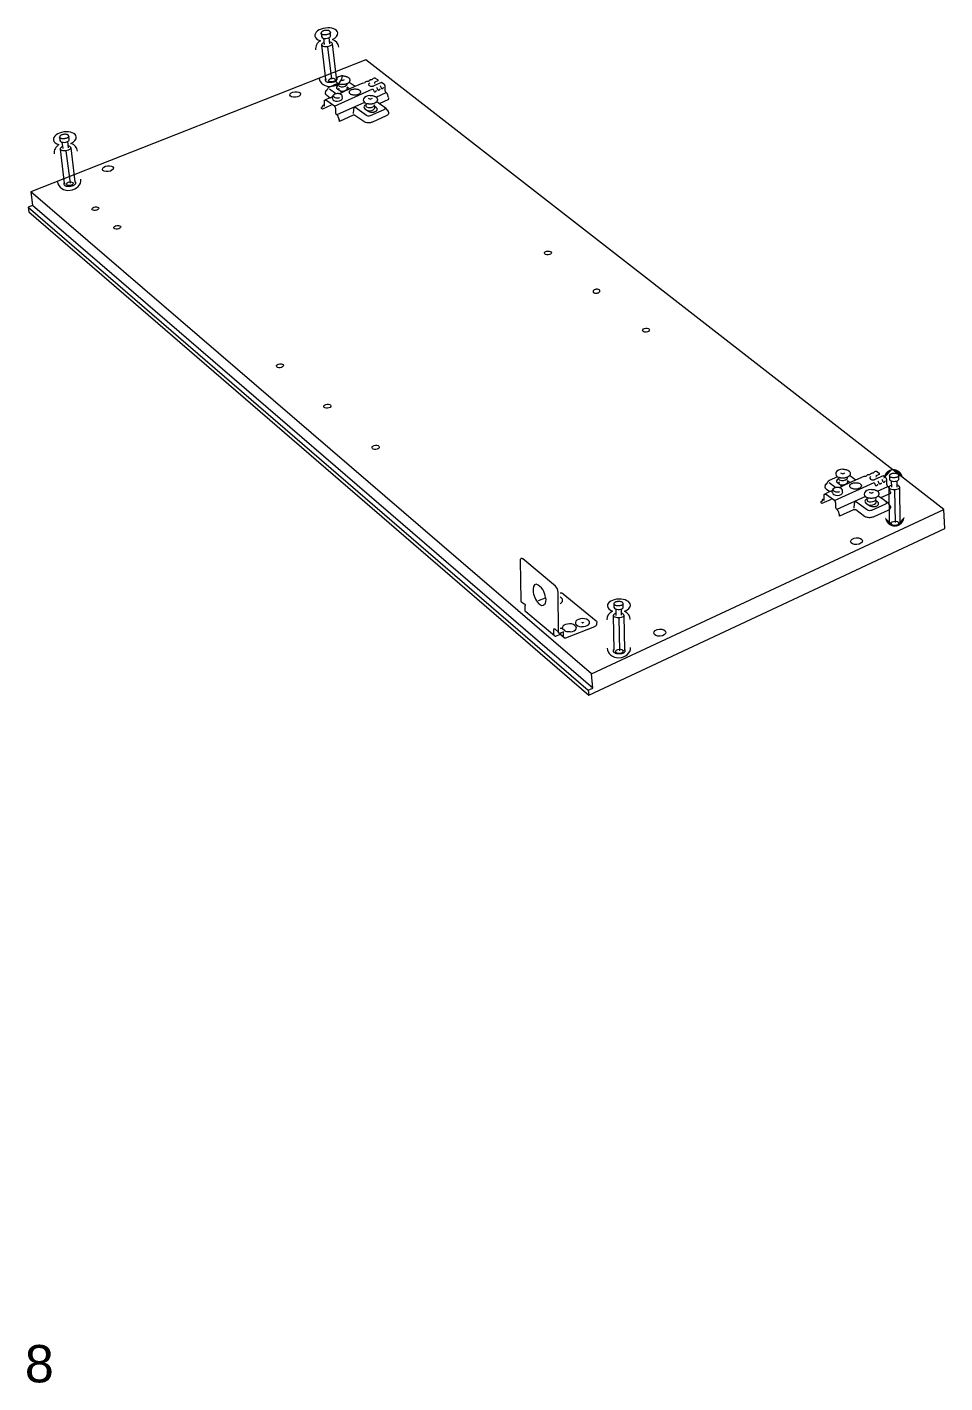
# Model space of a CAD drawing. Header units: metres. Extents: x -6.4 to 35.9, y -8.9 to 6.5.
# Drawn here: x 25.429 to 26.379, y 1.942 to 3.346 of the extents above; entities that cross this region are included whole.
import ezdxf

# ---------------------------------------------------------------- set-up
doc = ezdxf.new("R2010")
doc.units = ezdxf.units.M
doc.header["$MEASUREMENT"] = 0
for name, color, linetype, lineweight in [('PDF5_Geometry_Num_Penna__1_Num_Penna__255_Num_Penna__255_Num_Penna__255', 255, 'Continuous', 18), ('PDF5_Geometry_Num_Penna__7_Num_Penna__7_Num_Penna__7_Num_Penna__7', 7, 'Continuous', 18), ('PDF5_Solid Fills_Num_Penna__1_Num_Penna__255_Num_Penna__255_Num_Penna__255', 255, 'Continuous', 18), ('PDF5_Text_Num_Penna__7_Num_Penna__7_Num_Penna__7_Num_Penna__7', 7, 'Continuous', 18)]:
    doc.layers.add(name, color=color, linetype=linetype, lineweight=lineweight)
doc.styles.add('GENERATED_STYLE_1', font='')
doc.styles.get('GENERATED_STYLE_1').set_extended_font_data('Arial')

msp = doc.modelspace()

# ---------------------------------------------------------------- hatches: boundary and pattern name
at = {"layer": 'PDF5_Geometry_Num_Penna__1_Num_Penna__255_Num_Penna__255_Num_Penna__255', "linetype": 'Continuous', "lineweight": 18}
for points in [[(26.3255, 2.8886, 0.413918), (26.3159, 2.8783)], [(26.3358, 2.879, 0.414225), (26.3255, 2.8886)], [(26.3174, 2.8385, 0.41399), (26.3278, 2.8289)], [(26.3278, 2.8289, 0.414285), (26.3373, 2.8392)]]:
    msp.add_hatch(color=255, dxfattribs=at).paths.add_polyline_path(points)
at = {"layer": 'PDF5_Solid Fills_Num_Penna__1_Num_Penna__255_Num_Penna__255_Num_Penna__255', "linetype": 'Continuous', "lineweight": 18}
msp.add_hatch(color=255, dxfattribs=at).paths.add_polyline_path([(26.0019, 2.7298), (26.0043, 2.7284), (26.0061, 2.7303)])

# ---------------------------------------------------------------- linework, layer by layer
at = {"layer": 'PDF5_Geometry_Num_Penna__7_Num_Penna__7_Num_Penna__7_Num_Penna__7', "color": 7, "linetype": 'Continuous', "lineweight": 18, "flags": 128}
for points in [[(25.7432, 3.3379), (25.7429, 3.3411, 0.315185), (25.7409, 3.3429), (25.7407, 3.3429), (25.7401, 3.343), (25.7395, 3.3431), (25.7389, 3.3431), (25.7383, 3.3431), (25.7377, 3.343), (25.7371, 3.3429), (25.7365, 3.3428), (25.7359, 3.3426), (25.7353, 3.3424), (25.7348, 3.3422), (25.7344, 3.3419), (25.734, 3.3416), (25.7337, 3.3413), (25.7335, 3.341), (25.7333, 3.3406), (25.7333, 3.3403), (25.7333, 3.34), (25.7336, 3.3367)], [(25.7494, 3.2938), (25.7452, 3.3291, 0.315361), (25.7422, 3.331)], [(25.7379, 3.293, 0.235206), (25.7375, 3.2917), (25.7375, 3.2914), (25.7375, 3.2914)], [(25.7381, 3.2922), (25.7381, 3.2922, 0.355734), (25.7384, 3.2919)], [(25.7397, 3.2896), (25.74, 3.2895), (25.7406, 3.2894), (25.7413, 3.2893), (25.742, 3.2893), (25.7427, 3.2893), (25.7434, 3.2893), (25.7441, 3.2893), (25.7448, 3.2894), (25.7455, 3.2896), (25.7462, 3.2898), (25.7468, 3.2899), (25.7475, 3.2902), (25.748, 3.2904), (25.7485, 3.2907), (25.749, 3.291), (25.7494, 3.2913), (25.7497, 3.2917), (25.7499, 3.292), (25.75, 3.2924), (25.7501, 3.2928), (25.7501, 3.2929), (25.75, 3.2932, 0.214838), (25.7493, 3.2944)], [(25.7844, 3.2921, -0.00608), (25.7863, 3.2922), (25.7869, 3.293), (25.7875, 3.2935), (25.7885, 3.2939), (25.7887, 3.294), (25.789, 3.294), (25.7892, 3.2939), (25.7894, 3.2937), (25.7918, 3.292), (25.792, 3.2919), (25.7921, 3.2918), (25.7921, 3.2916), (25.7921, 3.2907), (25.7891, 3.2893)], [(25.7471, 3.2644), (25.787, 3.2824, 0.056805), (25.7884, 3.2796), (25.7887, 3.2795), (25.789, 3.2795), (25.7893, 3.2795), (25.7896, 3.2796)], [(25.7537, 3.2802, 0.26878), (25.7602, 3.2823), (25.7604, 3.2827), (25.7605, 3.2831), (25.7605, 3.2836), (25.7604, 3.284), (25.7603, 3.2842), (25.7602, 3.2844)], [(25.7908, 3.2841, 0.035977), (25.7921, 3.2813), (25.7924, 3.2812), (25.7927, 3.2811), (25.793, 3.2812), (25.7934, 3.2813)], [(25.7945, 3.2858, 0.046329), (25.7959, 3.283), (25.7962, 3.2829), (25.7965, 3.2828), (25.7968, 3.2828), (25.7971, 3.283)], [(25.799, 3.263), (25.7992, 3.2628), (25.7993, 3.2626), (25.7993, 3.2624), (25.7993, 3.2622), (25.7993, 3.262), (25.7993, 3.2618), (25.7992, 3.2616), (25.799, 3.2614), (25.7988, 3.2613), (25.7985, 3.2611), (25.7982, 3.2609), (25.7842, 3.2546, -0.223623), (25.7802, 3.2548), (25.7681, 3.2634)], [(25.7823, 3.26, 0.266553), (25.7887, 3.262), (25.7889, 3.2624), (25.789, 3.2629), (25.789, 3.2633), (25.7889, 3.2637), (25.7888, 3.2639), (25.7887, 3.2642)], [(25.4725, 3.2302), (25.4721, 3.2334, 0.31404), (25.4702, 3.2352), (25.47, 3.2352), (25.4694, 3.2353), (25.4688, 3.2354), (25.4682, 3.2354), (25.4676, 3.2354), (25.4669, 3.2353), (25.4663, 3.2352), (25.4657, 3.2351), (25.4652, 3.2349), (25.4646, 3.2347), (25.4641, 3.2345), (25.4636, 3.2342), (25.4632, 3.2339), (25.4629, 3.2336), (25.4627, 3.2333), (25.4626, 3.2329), (25.4625, 3.2326), (25.4625, 3.2323), (25.4629, 3.229)], [(25.4787, 3.1861), (25.4745, 3.2214, 0.317274), (25.4714, 3.2233)], [(25.4672, 3.1853, 0.235206), (25.4668, 3.184), (25.4668, 3.1837), (25.4668, 3.1837)], [(25.4673, 3.1845), (25.4673, 3.1845, 0.355734), (25.4677, 3.1842)], [(25.469, 3.1819), (25.4693, 3.1818), (25.4699, 3.1817), (25.4705, 3.1816), (25.4712, 3.1816), (25.4719, 3.1816), (25.4726, 3.1816), (25.4734, 3.1816), (25.4741, 3.1817), (25.4748, 3.1819), (25.4755, 3.182), (25.4761, 3.1822), (25.4767, 3.1825), (25.4773, 3.1827), (25.4778, 3.183), (25.4782, 3.1833), (25.4786, 3.1836), (25.4789, 3.184), (25.4792, 3.1843), (25.4793, 3.1847), (25.4793, 3.1851), (25.4793, 3.1852), (25.4793, 3.1855, 0.214084), (25.4786, 3.1867)], [(26.3034, 2.8845, -0.007205), (26.3054, 2.8847), (26.306, 2.8855), (26.3066, 2.886), (26.3077, 2.8865), (26.3079, 2.8865), (26.3081, 2.8865), (26.3083, 2.8864), (26.3086, 2.8863), (26.3111, 2.8845), (26.3112, 2.8844), (26.3113, 2.8842), (26.3113, 2.884), (26.3113, 2.8831), (26.3082, 2.8817)], [(26.3316, 2.8784), (26.3315, 2.8817, 0.315346), (26.3298, 2.8836), (26.3296, 2.8837), (26.329, 2.8839), (26.3284, 2.884), (26.3278, 2.8841), (26.3272, 2.8841), (26.3266, 2.8841), (26.326, 2.8841), (26.3254, 2.884), (26.3248, 2.8839), (26.3242, 2.8838), (26.3237, 2.8836), (26.3232, 2.8834), (26.3228, 2.8831), (26.3224, 2.8828), (26.3222, 2.8825), (26.322, 2.8822), (26.3219, 2.8819), (26.3219, 2.8816), (26.3219, 2.8783)], [(26.2649, 2.856), (26.3061, 2.8746, 0.059485), (26.3075, 2.8717), (26.3078, 2.8715), (26.3081, 2.8715), (26.3084, 2.8715), (26.3088, 2.8716)], [(26.2717, 2.8723, 0.26969), (26.2784, 2.8744), (26.2786, 2.8748), (26.2787, 2.8753), (26.2787, 2.8757), (26.2786, 2.8762), (26.2785, 2.8764), (26.2783, 2.8766)], [(26.31, 2.8763, 0.036347), (26.3114, 2.8734), (26.3117, 2.8733), (26.312, 2.8732), (26.3123, 2.8733), (26.3127, 2.8734)], [(26.3139, 2.878, 0.045548), (26.3153, 2.8752), (26.3156, 2.8751), (26.3159, 2.875), (26.3162, 2.875), (26.3166, 2.8751)], [(26.3331, 2.8339), (26.3326, 2.8695, 0.316827), (26.3298, 2.8717)], [(26.3185, 2.8545), (26.3186, 2.8543), (26.3188, 2.8541), (26.3188, 2.8539), (26.3188, 2.8537), (26.3188, 2.8535), (26.3188, 2.8533), (26.3186, 2.8531), (26.3185, 2.8529), (26.3183, 2.8527), (26.318, 2.8525), (26.3177, 2.8524), (26.3032, 2.8458, -0.223087), (26.2991, 2.846), (26.2866, 2.8549)], [(26.3012, 2.8513, 0.266886), (26.3079, 2.8534), (26.3081, 2.8539), (26.3082, 2.8544), (26.3081, 2.8548), (26.308, 2.8552), (26.3079, 2.8555), (26.3078, 2.8557)], [(26.3216, 2.8344, 0.235242), (26.3211, 2.8331), (26.3211, 2.8328), (26.3211, 2.8328)], [(26.3231, 2.8308), (26.3233, 2.8307), (26.3239, 2.8305), (26.3246, 2.8303), (26.3252, 2.8302), (26.3259, 2.8301), (26.3266, 2.8301), (26.3274, 2.8301), (26.3281, 2.8301), (26.3288, 2.8302), (26.3295, 2.8303), (26.3302, 2.8304), (26.3308, 2.8306), (26.3314, 2.8307), (26.3319, 2.831), (26.3324, 2.8312), (26.3328, 2.8315), (26.3332, 2.8318), (26.3334, 2.8322), (26.3336, 2.8325), (26.3337, 2.8329), (26.3337, 2.833), (26.3337, 2.8333, 0.216924), (26.3331, 2.8345)], [(25.9743, 2.7167), (25.9743, 2.7225), (25.9743, 2.7228), (25.9744, 2.723), (25.9745, 2.7232), (25.9747, 2.7232), (25.975, 2.7232), (25.9752, 2.7231), (25.9756, 2.7227), (25.9791, 2.7198), (25.9788, 2.7612, 0.197754), (25.9761, 2.7673), (25.9421, 2.7955), (25.9418, 2.7957), (25.9414, 2.7959), (25.9411, 2.796), (25.9408, 2.796), (25.9405, 2.796), (25.9402, 2.7958), (25.94, 2.7955), (25.9398, 2.7952), (25.9396, 2.7948), (25.9396, 2.7943), (25.9396, 2.7937), (25.94, 2.7525), (25.94, 2.752), (25.9402, 2.7517), (25.9404, 2.7514), (25.943, 2.7492)], [(25.9585, 2.7525), (25.9656, 2.7553, -0.196607), (25.9646, 2.748), (25.9645, 2.7479), (25.9644, 2.7478, -0.424527), (25.9594, 2.7484)], [(26.0462, 2.7457), (26.0462, 2.749, 0.316376), (26.0445, 2.7509), (26.0442, 2.751), (26.0436, 2.7512), (26.0431, 2.7513), (26.0425, 2.7514), (26.0418, 2.7514), (26.0412, 2.7514), (26.0406, 2.7514), (26.04, 2.7513), (26.0394, 2.7512), (26.0388, 2.7511), (26.0383, 2.7509), (26.0378, 2.7507), (26.0374, 2.7504), (26.0371, 2.7501), (26.0368, 2.7498), (26.0366, 2.7495), (26.0365, 2.7492), (26.0365, 2.7489), (26.0365, 2.7456)], [(26.0477, 2.7012), (26.0472, 2.7368, 0.316234), (26.0444, 2.739)], [(25.9863, 2.7275, 0.357508), (25.9831, 2.7236), (25.9857, 2.7214)], [(26.0363, 2.7017, 0.236779), (26.0357, 2.7004), (26.0357, 2.7001), (26.0357, 2.7001)], [(26.0377, 2.6981), (26.038, 2.698), (26.0386, 2.6978), (26.0392, 2.6976), (26.0399, 2.6975), (26.0406, 2.6974), (26.0413, 2.6974), (26.042, 2.6974), (26.0427, 2.6974), (26.0434, 2.6975), (26.0441, 2.6975), (26.0448, 2.6977), (26.0454, 2.6979), (26.046, 2.698), (26.0465, 2.6983), (26.047, 2.6985), (26.0474, 2.6988), (26.0478, 2.6991), (26.0481, 2.6995), (26.0482, 2.6998), (26.0483, 2.7002), (26.0483, 2.7003), (26.0483, 2.7006, 0.216924), (26.0477, 2.7018)]]:
    msp.add_lwpolyline(points, format="xyb", dxfattribs=at)
for points in [[(25.7429, 3.3411), (25.7429, 3.341), (25.7428, 3.3407), (25.7427, 3.3404), (25.7424, 3.3401), (25.7421, 3.3398), (25.7417, 3.3396), (25.7413, 3.3393), (25.7407, 3.3391), (25.7401, 3.3389), (25.7395, 3.3387), (25.7389, 3.3386), (25.7382, 3.3385), (25.7375, 3.3384), (25.7369, 3.3384), (25.7362, 3.3385), (25.7356, 3.3385), (25.7351, 3.3386), (25.7346, 3.3388), (25.7342, 3.339), (25.7338, 3.3392), (25.7335, 3.3394), (25.7333, 3.3397), (25.7333, 3.3399), (25.7333, 3.34)], [(25.7363, 3.3303), (25.7362, 3.3303), (25.7357, 3.3301), (25.7352, 3.3298), (25.7348, 3.3295), (25.7344, 3.3292), (25.7341, 3.3289), (25.7339, 3.3285), (25.7338, 3.3282), (25.7338, 3.3278), (25.7338, 3.3277)], [(25.7357, 3.3349), (25.7365, 3.3284)], [(25.7424, 3.3291), (25.7416, 3.3356)], [(25.7338, 3.3277), (25.7338, 3.3278), (25.738, 3.2924)], [(25.7399, 3.3261), (25.7442, 3.2924)], [(26.3793, 2.827), (26.3783, 2.8466), (25.7796, 3.3126), (25.4327, 3.1757)], [(25.7503, 3.2882), (25.7419, 3.2844)], [(25.7533, 3.2923), (25.7556, 3.2913), (25.7577, 3.2923)], [(25.7557, 3.2958), (25.7562, 3.2958), (25.7568, 3.2958), (25.7574, 3.2957), (25.758, 3.2957), (25.7586, 3.2955), (25.7591, 3.2954), (25.7596, 3.2953), (25.7601, 3.2951), (25.7605, 3.2949), (25.761, 3.2946), (25.7614, 3.2943), (25.7618, 3.2941), (25.7621, 3.2938), (25.7624, 3.2935), (25.7626, 3.2931), (25.7628, 3.2927), (25.763, 3.2923), (25.7631, 3.292), (25.7631, 3.2916), (25.7631, 3.2912), (25.763, 3.2907), (25.7629, 3.2903), (25.7627, 3.2899), (25.7624, 3.2895), (25.762, 3.2891), (25.7617, 3.2887), (25.7613, 3.2885), (25.7609, 3.2882), (25.7605, 3.288), (25.7604, 3.2879)], [(25.7624, 3.2895), (25.7687, 3.2851), (25.7769, 3.2887)], [(25.7771, 3.2888), (25.7789, 3.2889)], [(25.7957, 3.2892), (25.7958, 3.2892), (25.7959, 3.2892), (25.7878, 3.2856)], [(25.7891, 3.288), (25.7891, 3.2893)], [(25.7983, 3.2875), (25.7959, 3.2892)], [(25.7997, 3.2847), (25.7997, 3.2852), (25.7996, 3.2856), (25.7994, 3.2861), (25.7992, 3.2865), (25.7989, 3.2869), (25.7986, 3.2872), (25.7983, 3.2875)], [(25.7427, 3.2733), (25.7374, 3.271), (25.7376, 3.271), (25.7378, 3.271), (25.738, 3.2709), (25.7382, 3.2708)], [(25.7395, 3.2816), (25.7392, 3.2814), (25.7388, 3.2811), (25.7385, 3.2808), (25.7382, 3.2805), (25.738, 3.2801), (25.7378, 3.2797), (25.7378, 3.2793), (25.7377, 3.2789), (25.7378, 3.278)], [(25.7391, 3.2759), (25.7386, 3.2762), (25.7383, 3.2767), (25.738, 3.2771), (25.7378, 3.2775), (25.7378, 3.278)], [(25.7395, 3.2816), (25.7387, 3.2803)], [(25.7391, 3.2759), (25.7427, 3.2733), (25.7451, 3.2744)], [(25.7419, 3.2844), (25.7418, 3.2843), (25.7415, 3.2842), (25.7411, 3.284), (25.7408, 3.2837), (25.7406, 3.2835), (25.7404, 3.2833), (25.7402, 3.283), (25.7395, 3.2816)], [(25.7485, 3.2774), (25.7419, 3.282)], [(25.7451, 3.2724), (25.745, 3.2739)], [(25.7552, 3.279), (25.7549, 3.2791), (25.7546, 3.2792), (25.7544, 3.2793), (25.7542, 3.2794), (25.754, 3.2795), (25.7537, 3.2796), (25.7502, 3.2822)], [(25.7521, 3.2831), (25.7518, 3.2828), (25.7516, 3.2825), (25.7515, 3.2821), (25.7515, 3.2818)], [(25.7518, 3.2774), (25.7556, 3.2792)], [(25.7554, 3.2727), (25.7553, 3.2742)], [(25.7556, 3.2792), (25.7577, 3.2801)], [(25.7577, 3.2801), (25.7687, 3.2851)], [(25.7602, 3.2845), (25.7619, 3.2833), (25.7621, 3.2831), (25.7623, 3.283), (25.7624, 3.2828), (25.7625, 3.2827), (25.7626, 3.2826), (25.7627, 3.2824)], [(25.7719, 3.2767), (25.7712, 3.2764), (25.7705, 3.2762), (25.7697, 3.276), (25.7693, 3.276), (25.7689, 3.2759), (25.7681, 3.2759), (25.7673, 3.2759), (25.7665, 3.276), (25.7658, 3.2762), (25.7652, 3.2764), (25.7646, 3.2766), (25.7641, 3.2768), (25.7637, 3.2771), (25.7633, 3.2774), (25.763, 3.2777), (25.7628, 3.2781), (25.7626, 3.2784), (25.7625, 3.2789), (25.7626, 3.2793), (25.7627, 3.2797), (25.7629, 3.2802), (25.763, 3.2804), (25.7632, 3.2806), (25.7635, 3.2808), (25.7637, 3.281), (25.7642, 3.2814), (25.7648, 3.2817)], [(25.7648, 3.2817), (25.7655, 3.2819), (25.7662, 3.2821), (25.767, 3.2823), (25.7673, 3.2823), (25.7678, 3.2824), (25.7686, 3.2824), (25.7694, 3.2824), (25.7701, 3.2823), (25.7709, 3.2821), (25.7715, 3.282), (25.772, 3.2817), (25.7725, 3.2815), (25.773, 3.2812), (25.7733, 3.2809), (25.7737, 3.2806), (25.7739, 3.2802), (25.7741, 3.2799), (25.7741, 3.2795), (25.7741, 3.279), (25.774, 3.2786), (25.7738, 3.2781), (25.7737, 3.2779), (25.7734, 3.2777), (25.7732, 3.2775), (25.773, 3.2773), (25.7725, 3.2769), (25.7719, 3.2767)], [(25.7842, 3.2756), (25.7848, 3.2756), (25.7853, 3.2756), (25.7859, 3.2755), (25.7865, 3.2755), (25.7871, 3.2753), (25.7876, 3.2752), (25.7881, 3.275), (25.7886, 3.2749), (25.7891, 3.2746), (25.7895, 3.2744), (25.7899, 3.2741), (25.7903, 3.2738), (25.7906, 3.2736), (25.7909, 3.2732), (25.7912, 3.2728), (25.7914, 3.2725), (25.7915, 3.2721), (25.7916, 3.2717), (25.7916, 3.2713), (25.7916, 3.2709), (25.7915, 3.2705), (25.7914, 3.2701), (25.7912, 3.2697), (25.7909, 3.2693), (25.7906, 3.2688), (25.7902, 3.2685), (25.7898, 3.2682), (25.7894, 3.268), (25.789, 3.2677), (25.7889, 3.2677), (25.7885, 3.2675), (25.788, 3.2673), (25.7875, 3.2671), (25.7869, 3.2669), (25.7863, 3.2668), (25.7857, 3.2667), (25.7852, 3.2666), (25.7846, 3.2666), (25.784, 3.2666), (25.7834, 3.2666), (25.7828, 3.2667), (25.7823, 3.2668), (25.7817, 3.2668), (25.7812, 3.267), (25.7806, 3.2671), (25.7804, 3.2672)], [(25.782, 3.2728), (25.7843, 3.2717), (25.7864, 3.2728)], [(25.7862, 3.2852), (25.7864, 3.2853), (25.7867, 3.2853), (25.787, 3.2854), (25.7873, 3.2855), (25.7876, 3.2856)], [(25.7896, 3.2796), (25.7899, 3.2797), (25.7902, 3.28), (25.7905, 3.2803), (25.7908, 3.2807)], [(25.7902, 3.2739), (25.8007, 3.2786)], [(25.7934, 3.2813), (25.7937, 3.2815), (25.794, 3.2817), (25.7943, 3.282), (25.7945, 3.2824)], [(25.7937, 3.2674), (25.8035, 3.2719), (25.8035, 3.2728), (25.8035, 3.273), (25.8034, 3.2731), (25.8033, 3.2732)], [(25.7971, 3.283), (25.7974, 3.2831), (25.7977, 3.2834), (25.798, 3.2837), (25.7983, 3.2841)], [(25.7998, 3.2805), (25.7997, 3.2847)], [(25.8007, 3.2786), (25.8005, 3.2788), (25.8003, 3.2791), (25.8001, 3.2794), (25.7999, 3.2798), (25.7999, 3.2801), (25.7998, 3.2805)], [(25.8011, 3.2783), (25.8007, 3.2786)], [(25.802, 3.2771), (25.8019, 3.2774), (25.8017, 3.2777), (25.8015, 3.2779), (25.8014, 3.2781), (25.8011, 3.2783)], [(25.803, 3.2734), (25.802, 3.2771)], [(25.7337, 3.2621), (25.7336, 3.263)], [(25.7343, 3.2634), (25.7337, 3.2632), (25.7338, 3.2632), (25.7339, 3.2632)], [(25.7347, 3.2614), (25.7337, 3.2621)], [(25.7339, 3.2632), (25.7341, 3.263), (25.7343, 3.2634)], [(25.7343, 3.2634), (25.735, 3.2652)], [(25.7439, 3.2655), (25.7347, 3.2614)], [(25.7353, 3.2655), (25.737, 3.2663), (25.7369, 3.2699)], [(25.7358, 3.2654), (25.7356, 3.2655), (25.7354, 3.2655), (25.7353, 3.2655)], [(25.7358, 3.2654), (25.7362, 3.2651), (25.7364, 3.265), (25.7366, 3.2649), (25.7368, 3.265), (25.737, 3.2651), (25.737, 3.2654), (25.737, 3.2656), (25.737, 3.2663)], [(25.7369, 3.2699), (25.737, 3.2703), (25.737, 3.2706), (25.7372, 3.2708), (25.7374, 3.271)], [(25.7485, 3.2617), (25.7485, 3.2621), (25.7484, 3.2625), (25.7482, 3.263), (25.748, 3.2635), (25.7477, 3.2638), (25.7474, 3.2642), (25.7471, 3.2644), (25.7382, 3.2708)], [(25.7486, 3.2574), (25.7485, 3.2617)], [(25.7782, 3.2684), (25.7496, 3.2555), (25.7493, 3.2557), (25.7491, 3.256), (25.7489, 3.2563), (25.7488, 3.2567), (25.7487, 3.257), (25.7486, 3.2574)], [(25.7681, 3.2634), (25.7678, 3.2631), (25.7676, 3.2627), (25.7673, 3.2623), (25.7671, 3.262), (25.767, 3.2616), (25.7669, 3.2614), (25.7668, 3.2612), (25.7666, 3.2569)], [(25.7787, 3.2619), (25.7823, 3.2594), (25.7828, 3.2591), (25.7833, 3.2588), (25.7839, 3.2587), (25.7846, 3.2585), (25.7853, 3.2584), (25.7859, 3.2583), (25.7866, 3.2583), (25.7873, 3.2584), (25.7879, 3.2585), (25.7884, 3.2587), (25.789, 3.2588), (25.7894, 3.259), (25.7899, 3.2592), (25.7903, 3.2595), (25.7907, 3.2598), (25.791, 3.2601), (25.7912, 3.2604), (25.7914, 3.2608), (25.7915, 3.2612), (25.7915, 3.2616), (25.7914, 3.262), (25.7911, 3.2624), (25.7908, 3.2628), (25.7904, 3.2631), (25.7887, 3.2643)], [(25.7909, 3.2693), (25.7937, 3.2674)], [(25.7915, 3.2689), (25.7911, 3.2695)], [(25.7937, 3.2674), (25.7996, 3.2632)], [(25.7996, 3.2632), (25.7998, 3.263), (25.8, 3.2629), (25.8002, 3.2627), (25.8003, 3.2625), (25.8005, 3.2623)], [(25.8005, 3.2623), (25.8012, 3.2611)], [(25.8017, 3.2607), (25.8012, 3.2611), (25.8021, 3.2597)], [(25.8032, 3.2584), (25.8032, 3.2587), (25.8031, 3.259), (25.8029, 3.2593), (25.8028, 3.2596), (25.8026, 3.2599), (25.8023, 3.2602), (25.802, 3.2605), (25.8017, 3.2607), (25.8016, 3.2608), (25.8015, 3.2607)], [(25.7496, 3.2555), (25.75, 3.2552), (25.7502, 3.2551), (25.7504, 3.2548), (25.7505, 3.2546), (25.7507, 3.2543), (25.7508, 3.2539), (25.7519, 3.2503)], [(25.7524, 3.2488), (25.7524, 3.2497), (25.7523, 3.2498), (25.7522, 3.25), (25.7521, 3.2501), (25.7519, 3.2503)], [(25.7684, 3.255), (25.7682, 3.2551), (25.7678, 3.2552), (25.7674, 3.2552), (25.7671, 3.2552), (25.7667, 3.2552), (25.7664, 3.2551), (25.7524, 3.2488)], [(25.7866, 3.2481), (25.7859, 3.2478), (25.7851, 3.2476), (25.7844, 3.2474), (25.7835, 3.2473), (25.7826, 3.2473), (25.7818, 3.2473), (25.7809, 3.2473), (25.7801, 3.2475), (25.7793, 3.2477), (25.7786, 3.2479), (25.7779, 3.2482), (25.7774, 3.2486), (25.7684, 3.255)], [(25.8032, 3.2575), (25.8031, 3.257), (25.803, 3.2565), (25.8027, 3.256), (25.8023, 3.2556), (25.8018, 3.2551), (25.8013, 3.2548), (25.8006, 3.2544), (25.7866, 3.2481)], [(25.8032, 3.2584), (25.8032, 3.2575)], [(25.4721, 3.2334), (25.4721, 3.2333), (25.4721, 3.233), (25.4719, 3.2327), (25.4717, 3.2324), (25.4714, 3.2321), (25.471, 3.2319), (25.4705, 3.2316), (25.47, 3.2314), (25.4694, 3.2312), (25.4688, 3.231), (25.4681, 3.2309), (25.4675, 3.2308), (25.4668, 3.2307), (25.4661, 3.2307), (25.4655, 3.2308), (25.4649, 3.2308), (25.4644, 3.2309), (25.4639, 3.2311), (25.4634, 3.2313), (25.4631, 3.2315), (25.4628, 3.2317), (25.4626, 3.232), (25.4625, 3.2322), (25.4625, 3.2323)], [(25.4656, 3.2226), (25.4655, 3.2226), (25.4649, 3.2224), (25.4644, 3.2221), (25.464, 3.2218), (25.4637, 3.2215), (25.4634, 3.2212), (25.4632, 3.2208), (25.4631, 3.2205), (25.4631, 3.2201), (25.4631, 3.22)], [(25.4631, 3.22), (25.4631, 3.2201), (25.4673, 3.1847)], [(25.465, 3.2272), (25.4658, 3.2207)], [(25.4691, 3.2184), (25.4734, 3.1847)], [(25.4716, 3.2214), (25.4709, 3.2279)], [(26.0099, 2.6594), (26.0146, 2.6616), (26.0134, 2.6766), (25.4327, 3.1757)], [(25.4327, 3.1757), (25.4345, 3.1616)], [(25.4345, 3.1616), (25.4301, 3.1598)], [(26.0146, 2.6616), (25.4345, 3.1616)], [(25.4301, 3.1598), (26.0099, 2.6594), (26.0104, 2.6544)], [(25.4301, 3.1598), (25.4307, 3.1552)], [(25.4307, 3.1552), (26.0104, 2.6544), (26.3793, 2.827)], [(26.2682, 2.8805), (26.2595, 2.8766)], [(26.2713, 2.8848), (26.2736, 2.8837), (26.2758, 2.8848)], [(26.2737, 2.8884), (26.2743, 2.8884), (26.2749, 2.8884), (26.2755, 2.8883), (26.2761, 2.8882), (26.2767, 2.8881), (26.2772, 2.888), (26.2778, 2.8878), (26.2783, 2.8876), (26.2787, 2.8874), (26.2792, 2.8872), (26.2796, 2.8869), (26.28, 2.8866), (26.2803, 2.8863), (26.2806, 2.886), (26.2809, 2.8856), (26.2811, 2.8852), (26.2812, 2.8848), (26.2813, 2.8844), (26.2814, 2.884), (26.2813, 2.8836), (26.2813, 2.8832), (26.2811, 2.8827), (26.2809, 2.8823), (26.2806, 2.8819), (26.2803, 2.8815), (26.2799, 2.8811), (26.2795, 2.8808), (26.2791, 2.8806), (26.2786, 2.8803), (26.2786, 2.8803)], [(26.2807, 2.8819), (26.2872, 2.8773), (26.2956, 2.8811)], [(26.2958, 2.8812), (26.2977, 2.8812)], [(26.3151, 2.8816), (26.3152, 2.8816), (26.3153, 2.8816), (26.3069, 2.8778)], [(26.3083, 2.8803), (26.3082, 2.8817)], [(26.3178, 2.8798), (26.3153, 2.8816)], [(26.3192, 2.8769), (26.3192, 2.8774), (26.3191, 2.8779), (26.3189, 2.8783), (26.3187, 2.8788), (26.3184, 2.8792), (26.3181, 2.8795), (26.3178, 2.8798)], [(26.3315, 2.8817), (26.3315, 2.8816), (26.3315, 2.8813), (26.3313, 2.881), (26.331, 2.8808), (26.3307, 2.8805), (26.3303, 2.8803), (26.3298, 2.8801), (26.3292, 2.8799), (26.3286, 2.8798), (26.328, 2.8797), (26.3273, 2.8796), (26.3266, 2.8796), (26.326, 2.8796), (26.3253, 2.8796), (26.3247, 2.8797), (26.3241, 2.8799), (26.3236, 2.88), (26.3231, 2.8802), (26.3227, 2.8804), (26.3223, 2.8807), (26.3221, 2.881), (26.3219, 2.8812), (26.3219, 2.8815), (26.3219, 2.8815)], [(26.2569, 2.8737), (26.2567, 2.8735), (26.2563, 2.8732), (26.256, 2.8729), (26.2556, 2.8725), (26.2554, 2.8722), (26.2553, 2.8718), (26.2552, 2.8713), (26.2551, 2.8709), (26.2552, 2.87)], [(26.2566, 2.8678), (26.2561, 2.8682), (26.2557, 2.8686), (26.2554, 2.8691), (26.2552, 2.8695), (26.2552, 2.87)], [(26.2569, 2.8737), (26.2562, 2.8723)], [(26.2566, 2.8678), (26.2602, 2.8652), (26.2627, 2.8663)], [(26.2595, 2.8766), (26.2593, 2.8765), (26.259, 2.8764), (26.2587, 2.8762), (26.2583, 2.8759), (26.2581, 2.8757), (26.2579, 2.8754), (26.2577, 2.8751), (26.2569, 2.8737)], [(26.2663, 2.8693), (26.2595, 2.8742)], [(26.2627, 2.8642), (26.2627, 2.8657)], [(26.2732, 2.871), (26.2729, 2.8711), (26.2726, 2.8712), (26.2724, 2.8713), (26.2722, 2.8714), (26.2719, 2.8715), (26.2717, 2.8717), (26.268, 2.8743)], [(26.27, 2.8752), (26.2697, 2.875), (26.2695, 2.8746), (26.2694, 2.8743), (26.2694, 2.874)], [(26.2697, 2.8694), (26.2736, 2.8712)], [(26.2734, 2.8645), (26.2733, 2.8661)], [(26.2736, 2.8712), (26.2758, 2.8722)], [(26.2758, 2.8722), (26.2872, 2.8773)], [(26.2784, 2.8767), (26.2801, 2.8755), (26.2803, 2.8753), (26.2805, 2.8752), (26.2806, 2.875), (26.2808, 2.8749), (26.2809, 2.8747), (26.281, 2.8745)], [(26.2905, 2.8686), (26.2898, 2.8683), (26.289, 2.8681), (26.2882, 2.8679), (26.2878, 2.8679), (26.2874, 2.8679), (26.2865, 2.8678), (26.2857, 2.8679), (26.2849, 2.8679), (26.2842, 2.8681), (26.2835, 2.8683), (26.2829, 2.8685), (26.2824, 2.8688), (26.282, 2.8691), (26.2816, 2.8694), (26.2813, 2.8697), (26.281, 2.8701), (26.2809, 2.8705), (26.2808, 2.8709), (26.2808, 2.8713), (26.2809, 2.8718), (26.2812, 2.8722), (26.2813, 2.8725), (26.2815, 2.8727), (26.2817, 2.8729), (26.282, 2.8731), (26.2825, 2.8735), (26.2831, 2.8738)], [(26.2831, 2.8738), (26.2838, 2.874), (26.2845, 2.8743), (26.2854, 2.8744), (26.2858, 2.8745), (26.2862, 2.8745), (26.287, 2.8745), (26.2879, 2.8745), (26.2887, 2.8744), (26.2894, 2.8743), (26.29, 2.8741), (26.2906, 2.8739), (26.2911, 2.8736), (26.2916, 2.8733), (26.292, 2.873), (26.2923, 2.8727), (26.2925, 2.8723), (26.2927, 2.8719), (26.2928, 2.8715), (26.2928, 2.871), (26.2927, 2.8706), (26.2924, 2.8701), (26.2923, 2.8699), (26.292, 2.8697), (26.2919, 2.8695), (26.2916, 2.8693), (26.2911, 2.8689), (26.2905, 2.8686)], [(26.3032, 2.8675), (26.3038, 2.8675), (26.3044, 2.8675), (26.305, 2.8674), (26.3056, 2.8674), (26.3061, 2.8673), (26.3067, 2.8671), (26.3072, 2.8669), (26.3077, 2.8667), (26.3082, 2.8665), (26.3086, 2.8663), (26.3091, 2.866), (26.3095, 2.8657), (26.3098, 2.8654), (26.3101, 2.865), (26.3104, 2.8647), (26.3106, 2.8643), (26.3107, 2.8639), (26.3108, 2.8635), (26.3108, 2.8631), (26.3108, 2.8627), (26.3108, 2.8622), (26.3106, 2.8618), (26.3104, 2.8614), (26.3101, 2.861), (26.3098, 2.8605), (26.3094, 2.8602), (26.309, 2.8599), (26.3086, 2.8596), (26.3081, 2.8593), (26.3081, 2.8593), (26.3076, 2.8592), (26.3071, 2.8589), (26.3066, 2.8587), (26.306, 2.8586), (26.3054, 2.8585), (26.3048, 2.8583), (26.3042, 2.8583), (26.3036, 2.8582), (26.303, 2.8582), (26.3024, 2.8582), (26.3018, 2.8583), (26.3012, 2.8584), (26.3006, 2.8585), (26.3, 2.8586), (26.2995, 2.8588), (26.2993, 2.8588)], [(26.3052, 2.8775), (26.3054, 2.8775), (26.3057, 2.8776), (26.3061, 2.8776), (26.3064, 2.8777), (26.3067, 2.8779)], [(26.3088, 2.8716), (26.3091, 2.8718), (26.3094, 2.8721), (26.3097, 2.8724), (26.31, 2.8728)], [(26.3094, 2.8657), (26.3203, 2.8707)], [(26.3127, 2.8734), (26.313, 2.8736), (26.3133, 2.8738), (26.3136, 2.8742), (26.3139, 2.8745)], [(26.3166, 2.8751), (26.3169, 2.8753), (26.3172, 2.8756), (26.3175, 2.8759), (26.3177, 2.8763)], [(26.3193, 2.8725), (26.3192, 2.8769)], [(26.3203, 2.8706), (26.32, 2.8708), (26.3198, 2.8712), (26.3196, 2.8715), (26.3195, 2.8718), (26.3194, 2.8722), (26.3193, 2.8725)], [(26.3207, 2.8703), (26.3203, 2.8706)], [(26.3216, 2.869), (26.3215, 2.8693), (26.3213, 2.8696), (26.3211, 2.8699), (26.3209, 2.8701), (26.3207, 2.8703)], [(26.3239, 2.8717), (26.3238, 2.8716), (26.3232, 2.8715), (26.3227, 2.8712), (26.3223, 2.871), (26.3219, 2.8707), (26.3216, 2.8704), (26.3213, 2.8701), (26.3212, 2.8698), (26.3211, 2.8694), (26.3211, 2.8693)], [(26.3212, 2.8693), (26.3211, 2.8694), (26.3216, 2.8338)], [(26.3227, 2.8652), (26.3216, 2.869)], [(26.3238, 2.8763), (26.3239, 2.8697)], [(26.327, 2.8671), (26.3278, 2.8331)], [(26.3298, 2.8698), (26.3297, 2.8764)], [(26.251, 2.8535), (26.2509, 2.8545)], [(26.2526, 2.8571), (26.2524, 2.8569), (26.2524, 2.8568), (26.2516, 2.8549), (26.251, 2.8547), (26.2511, 2.8547), (26.2512, 2.8547)], [(26.252, 2.8528), (26.251, 2.8535)], [(26.2512, 2.8547), (26.2514, 2.8545), (26.2516, 2.8549)], [(26.2616, 2.8571), (26.252, 2.8528)], [(26.2526, 2.8571), (26.2544, 2.8579), (26.2543, 2.8617)], [(26.2532, 2.8569), (26.2529, 2.8571), (26.2527, 2.8571), (26.2526, 2.8571)], [(26.2532, 2.8569), (26.2536, 2.8566), (26.2538, 2.8565), (26.254, 2.8565), (26.2542, 2.8565), (26.2544, 2.8567), (26.2544, 2.8569), (26.2544, 2.8572), (26.2544, 2.8579)], [(26.2543, 2.8617), (26.2544, 2.862), (26.2544, 2.8623), (26.2546, 2.8626), (26.2548, 2.8627)], [(26.2602, 2.8652), (26.2548, 2.8627), (26.255, 2.8628), (26.2552, 2.8628), (26.2554, 2.8627), (26.2556, 2.8625)], [(26.2663, 2.8531), (26.2663, 2.8535), (26.2661, 2.854), (26.2659, 2.8545), (26.2657, 2.855), (26.2655, 2.8554), (26.2652, 2.8557), (26.2649, 2.856), (26.2556, 2.8625)], [(26.2664, 2.8487), (26.2663, 2.8531)], [(26.2969, 2.8601), (26.2674, 2.8468), (26.2671, 2.847), (26.2669, 2.8472), (26.2667, 2.8476), (26.2666, 2.848), (26.2665, 2.8483), (26.2664, 2.8487)], [(26.2866, 2.8549), (26.2863, 2.8545), (26.286, 2.8542), (26.2858, 2.8538), (26.2856, 2.8534), (26.2854, 2.853), (26.2853, 2.8528), (26.2852, 2.8526), (26.285, 2.8482)], [(26.2975, 2.8534), (26.3012, 2.8508), (26.3017, 2.8505), (26.3022, 2.8502), (26.3029, 2.85), (26.3036, 2.8498), (26.3043, 2.8497), (26.305, 2.8497), (26.3057, 2.8497), (26.3064, 2.8498), (26.307, 2.8498), (26.3076, 2.85), (26.3081, 2.8501), (26.3086, 2.8503), (26.3091, 2.8506), (26.3095, 2.8508), (26.3099, 2.8512), (26.3102, 2.8515), (26.3105, 2.8518), (26.3106, 2.8522), (26.3107, 2.8527), (26.3107, 2.853), (26.3106, 2.8535), (26.3103, 2.8539), (26.31, 2.8542), (26.3096, 2.8546), (26.3079, 2.8558)], [(26.3009, 2.8646), (26.3033, 2.8635), (26.3054, 2.8646)], [(26.3102, 2.861), (26.313, 2.859)], [(26.3108, 2.8606), (26.3103, 2.8612)], [(26.313, 2.859), (26.3232, 2.8637), (26.3232, 2.8646)], [(26.313, 2.859), (26.3191, 2.8547)], [(26.3191, 2.8547), (26.3193, 2.8545), (26.3195, 2.8544), (26.3197, 2.8542), (26.3198, 2.854), (26.32, 2.8538)], [(26.32, 2.8538), (26.3208, 2.8525)], [(26.3213, 2.8522), (26.3208, 2.8525), (26.3217, 2.8511)], [(26.3228, 2.8497), (26.3228, 2.85), (26.3227, 2.8504), (26.3225, 2.8507), (26.3224, 2.851), (26.3222, 2.8513), (26.3219, 2.8516), (26.3216, 2.8519), (26.3213, 2.8521), (26.3212, 2.8522), (26.321, 2.8521)], [(26.3232, 2.8646), (26.3231, 2.8648), (26.323, 2.8649), (26.3229, 2.8651)], [(26.0134, 2.6766), (26.3783, 2.8466)], [(26.2674, 2.8468), (26.2678, 2.8465), (26.268, 2.8463), (26.2682, 2.8461), (26.2684, 2.8458), (26.2685, 2.8455), (26.2686, 2.8451), (26.2698, 2.8414)], [(26.2703, 2.8407), (26.2702, 2.8409), (26.2701, 2.8411), (26.27, 2.8412), (26.2698, 2.8414)], [(26.2869, 2.8462), (26.2866, 2.8463), (26.2863, 2.8464), (26.2859, 2.8465), (26.2855, 2.8465), (26.2851, 2.8464), (26.2847, 2.8463), (26.2703, 2.8398)], [(26.2703, 2.8398), (26.2703, 2.8407)], [(26.3057, 2.8391), (26.305, 2.8388), (26.3042, 2.8386), (26.3034, 2.8384), (26.3025, 2.8383), (26.3016, 2.8382), (26.3007, 2.8382), (26.2998, 2.8383), (26.299, 2.8384), (26.2981, 2.8386), (26.2974, 2.8389), (26.2967, 2.8392), (26.2961, 2.8396), (26.2869, 2.8462)], [(26.3228, 2.8488), (26.3228, 2.8483), (26.3226, 2.8478), (26.3223, 2.8473), (26.3219, 2.8468), (26.3214, 2.8464), (26.3208, 2.846), (26.3202, 2.8456), (26.3057, 2.8391)], [(26.3228, 2.8497), (26.3228, 2.8488)], [(25.9808, 2.7605), (25.9814, 2.7604), (25.9821, 2.7603), (25.9827, 2.7601), (25.9832, 2.7599), (25.9837, 2.7597), (25.9841, 2.7594)], [(25.9841, 2.7594), (26.0181, 2.7312)], [(25.9431, 2.7492), (25.9433, 2.7491), (25.9437, 2.749), (25.9441, 2.749), (25.9443, 2.7487), (25.9445, 2.7483), (25.9446, 2.748), (25.9447, 2.7476), (25.9447, 2.7472)], [(25.9449, 2.7413), (25.9448, 2.7414), (25.9447, 2.7472)], [(25.9749, 2.7159), (25.9454, 2.7407), (25.9451, 2.741), (25.9449, 2.7413)], [(26.0385, 2.739), (26.0384, 2.7389), (26.0379, 2.7388), (26.0374, 2.7385), (26.0369, 2.7383), (26.0365, 2.738), (26.0362, 2.7377), (26.036, 2.7374), (26.0358, 2.7371), (26.0358, 2.7367), (26.0358, 2.7366)], [(26.0462, 2.749), (26.0462, 2.7489), (26.0461, 2.7486), (26.0459, 2.7483), (26.0456, 2.7481), (26.0453, 2.7478), (26.0449, 2.7476), (26.0444, 2.7474), (26.0438, 2.7472), (26.0432, 2.7471), (26.0426, 2.747), (26.0419, 2.7469), (26.0413, 2.7469), (26.0406, 2.7469), (26.0399, 2.7469), (26.0393, 2.747), (26.0387, 2.7472), (26.0382, 2.7473), (26.0377, 2.7475), (26.0373, 2.7478), (26.037, 2.748), (26.0367, 2.7483), (26.0366, 2.7485), (26.0365, 2.7488), (26.0365, 2.7488)], [(26.0384, 2.7436), (26.0385, 2.737)], [(26.0444, 2.7371), (26.0443, 2.7437)], [(25.9866, 2.7137), (26.0168, 2.7256)], [(26.005, 2.7253), (26.0043, 2.7253), (26.0037, 2.7253), (26.003, 2.7253)], [(26.0181, 2.7312), (26.0184, 2.7309), (26.0187, 2.7305), (26.0188, 2.7302), (26.0189, 2.7298)], [(26.0189, 2.7278), (26.0188, 2.7293)], [(26.0358, 2.7366), (26.0358, 2.7367), (26.0363, 2.7011)], [(26.0416, 2.7344), (26.0424, 2.7004)], [(25.9743, 2.7167), (25.9744, 2.7167), (25.9745, 2.7164), (25.9747, 2.7162), (25.9749, 2.7159)], [(25.9749, 2.7159), (25.9752, 2.7157), (25.9756, 2.7156), (25.976, 2.7156), (25.9765, 2.7156), (25.977, 2.7158)], [(25.977, 2.7158), (25.9802, 2.7171)], [(25.9811, 2.7186), (25.9806, 2.7185), (25.9802, 2.7184), (25.9798, 2.7185), (25.9795, 2.7187), (25.9793, 2.719), (25.9791, 2.7193), (25.9791, 2.7198)], [(25.9802, 2.7171), (25.9806, 2.7172), (25.981, 2.7172), (25.9814, 2.7172), (25.9817, 2.7171), (25.9817, 2.7173), (25.9817, 2.7175), (25.9817, 2.7189)], [(25.9843, 2.7199), (25.9811, 2.7186)], [(25.9849, 2.7139), (25.9823, 2.7161), (25.9821, 2.7164), (25.9819, 2.7167), (25.9817, 2.7171)], [(25.9844, 2.7153), (25.9843, 2.7199)], [(25.985, 2.7139), (25.9847, 2.7142), (25.9845, 2.7145), (25.9844, 2.7149), (25.9844, 2.7153)], [(25.9863, 2.7136), (25.9859, 2.7135), (25.9855, 2.7136), (25.9852, 2.7137), (25.9849, 2.7139)], [(25.9895, 2.7199), (25.9886, 2.72), (25.9878, 2.7201), (25.9869, 2.7204), (25.9862, 2.7206)], [(25.9913, 2.7199), (25.9904, 2.7199), (25.9895, 2.7199)]]:
    msp.add_lwpolyline(points, dxfattribs=at)
for points in [[(25.7601, 3.2866), (25.7603, 3.287), (25.7604, 3.2873), (25.7604, 3.2876), (25.7604, 3.2879), (25.76, 3.2877), (25.7595, 3.2876), (25.759, 3.2874), (25.7584, 3.2872), (25.7579, 3.2871), (25.7573, 3.287), (25.7567, 3.2869), (25.7561, 3.2869), (25.7555, 3.2869), (25.7549, 3.2869), (25.7543, 3.2869), (25.7538, 3.287), (25.7532, 3.2871), (25.7527, 3.2872), (25.7522, 3.2874), (25.752, 3.2874, 0.549557), (25.752, 3.2853, 0.342825)], [(26.2783, 2.8789), (26.2785, 2.8793), (26.2786, 2.8796), (26.2786, 2.8799), (26.2786, 2.8803), (26.2782, 2.8801), (26.2777, 2.8799), (26.2771, 2.8797), (26.2765, 2.8795), (26.2759, 2.8794), (26.2754, 2.8793), (26.2748, 2.8792), (26.2741, 2.8792), (26.2735, 2.8792), (26.2729, 2.8792), (26.2723, 2.8792), (26.2717, 2.8793), (26.2712, 2.8794), (26.2706, 2.8795), (26.2701, 2.8797), (26.2699, 2.8798, 0.545632), (26.2699, 2.8775, 0.341313)]]:
    msp.add_lwpolyline(points, format="xyb", close=True, dxfattribs=at)
for points in [[(25.7451, 3.2728), (25.745, 3.2728)], [(25.7512, 3.2862), (25.7512, 3.2862), (25.7512, 3.2862), (25.7513, 3.2863), (25.7513, 3.2863), (25.7514, 3.2863)], [(25.7876, 3.2856), (25.7877, 3.2856)], [(25.7336, 3.263), (25.7337, 3.2631)], [(25.7353, 3.2655), (25.7351, 3.2654)], [(25.7796, 3.266), (25.7797, 3.266), (25.7797, 3.266), (25.7797, 3.266), (25.7798, 3.266), (25.7798, 3.2661)], [(26.0155, 3.0715), (26.0159, 3.0713), (26.0163, 3.0711), (26.0169, 3.0709), (26.0175, 3.0708), (26.0181, 3.0708), (26.0187, 3.0708), (26.0193, 3.0709), (26.0199, 3.0711), (26.0205, 3.0713), (26.021, 3.0715), (26.0214, 3.0718), (26.0217, 3.0721), (26.022, 3.0725), (26.0221, 3.0728), (26.0221, 3.0732), (26.022, 3.0735), (26.0219, 3.0738), (26.0216, 3.0741), (26.0211, 3.0744), (26.0207, 3.0746), (26.0201, 3.0747), (26.0196, 3.0748), (26.0189, 3.0749), (26.0183, 3.0748), (26.0177, 3.0747), (26.0171, 3.0746), (26.0165, 3.0744), (26.016, 3.0742), (26.0156, 3.0739), (26.0153, 3.0735), (26.0151, 3.0732), (26.0149, 3.0729), (26.0149, 3.0725), (26.015, 3.0721), (26.0152, 3.0718)], [(26.269, 2.8785), (26.2691, 2.8785), (26.2691, 2.8785), (26.2692, 2.8785), (26.2692, 2.8785), (26.2692, 2.8785)], [(26.3067, 2.8779), (26.3068, 2.8779)], [(26.2509, 2.8545), (26.251, 2.8546)], [(26.2627, 2.8646), (26.2627, 2.8647)], [(26.2985, 2.8576), (26.2985, 2.8576), (26.2985, 2.8576), (26.2986, 2.8576), (26.2986, 2.8576), (26.2986, 2.8577)], [(25.9431, 2.7492), (25.9431, 2.7492), (25.9431, 2.7492)]]:
    msp.add_lwpolyline(points, close=True, dxfattribs=at)
at = {"layer": 'PDF5_Geometry_Num_Penna__7_Num_Penna__7_Num_Penna__7_Num_Penna__7', "color": 7, "linetype": 'Continuous', "lineweight": 18}
for centre, radius, start, end in [((25.7471, 3.2864), 0.00365, 71.9379, 86.4935), ((25.4764, 3.1787), 0.00365, 71.9379, 86.4935), ((26.3299, 2.8264), 0.00411, 66.5667, 79.5226), ((25.9498, 2.7548), 0.0158, 2.1627, 66.1414), ((25.9802, 2.7526), 0.0032, 282.0406, 78.4546), ((26.0445, 2.6937), 0.00411, 66.5667, 79.5226)]:
    msp.add_arc(centre, radius, start, end, dxfattribs=at)
for centre, major_axis, ratio, start_param, end_param in [((25.7395, 3.3288), (0.00559, 0.00066), 0.421727, 3.073552, 6.287017), ((25.7384, 3.3372), (0.00486, 0.00053), 0.491163, 4.028721, 6.344536), ((25.7556, 3.2914), (0.00711, 0.00028), 0.62431, 1.5305, 4.153562), ((25.7857, 3.287), (-0.00321, 0), 0.565823, 5.359151, 8.569615), ((25.7502, 3.2742), (0.00514, 0.00021), 0.657238, 6.230616, 9.454137), ((25.7502, 3.2726), (0.00516, 0.00021), 0.574786, 3.152154, 6.242559), ((25.7503, 3.2753), (0.0041, 0.00021), 0.549582, 3.120576, 5.289118), ((25.7572, 3.284), (0.00803, 0.00016), 0.426189, 2.405923, 3.653953), ((25.7844, 3.2711), (0.00743, 0.00013), 0.609079, 1.582949, 4.141205), ((25.783, 3.2638), (0.00533, 0.00021), 0.549909, 2.225802, 3.760652), ((25.4687, 3.2211), (0.00559, 0.00066), 0.421727, 3.073552, 6.287017), ((25.4677, 3.2295), (0.00486, 0.00053), 0.491163, 4.028721, 6.344536), ((26.2736, 2.8838), (0.0074, 0.00028), 0.621161, 1.537423, 4.151209), ((26.3047, 2.8793), (-0.00331, 0.00001), 0.567758, 5.359217, 8.573387), ((26.268, 2.8661), (0.00531, 0.00021), 0.658254, 6.231235, 9.453845), ((26.2681, 2.8672), (0.00428, 0.00026), 0.550567, 3.119119, 5.264545), ((26.275, 2.8762), (0.00807, 0.00015), 0.433401, 2.396038, 3.661191), ((26.3033, 2.8628), (0.00767, 0.00015), 0.609054, 1.58177, 4.140628), ((26.3269, 2.8698), (0.00563, 0.00007), 0.420447, 3.074543, 6.289737), ((26.3268, 2.8782), (0.00484, 0.00007), 0.4832, 3.997748, 6.352345), ((26.2681, 2.8644), (0.00533, 0.00021), 0.570623, 3.149508, 6.251285), ((26.3022, 2.8553), (0.00576, 0.00024), 0.535681, 2.246857, 3.745386), ((25.9591, 2.7582), (-0.004, 0.0109), 0.450176, 6.077711, 8.787065), ((26.0414, 2.7455), (0.00484, 0.00007), 0.4832, 3.997748, 6.352344), ((25.9904, 2.7241), (0.00733, 0.00012), 0.568893, 4.83483, 8.430237), ((26.0039, 2.7294), (0.00722, 0.00009), 0.571901, 2.149605, 4.585355), ((26.0041, 2.7295), (0.00724, 0.00005), 0.573125, 4.835204, 8.464546), ((26.0415, 2.7371), (0.00563, 0.00007), 0.420447, 3.074543, 6.289737)]:
    msp.add_ellipse(centre, major_axis=major_axis, ratio=ratio, start_param=start_param, end_param=end_param, dxfattribs=at)
for centre, major_axis, ratio in [((25.7445, 3.2916), (0.00344, 0.00037), 0.523919), ((25.7065, 3.2766), (0.00554, 0.0006), 0.521459), ((25.5125, 3.1998), (0.00567, 0.00073), 0.525096), ((25.4729, 3.1842), (0.00357, 0.00047), 0.522459), ((25.4995, 3.1584), (0.00358, 0.00049), 0.526938), ((25.5222, 3.139), (0.0036, 0.00048), 0.529524), ((25.9682, 3.1125), (0.0036, 0.00036), 0.545934), ((26.0698, 3.0325), (0.00362, 0.00032), 0.568829), ((25.6907, 2.9956), (0.0037, 0.00045), 0.553738), ((25.7398, 2.9537), (0.00372, 0.00046), 0.562447), ((25.7898, 2.9111), (0.00377, 0.00041), 0.567729), ((26.3276, 2.8324), (0.0038, 0.00023), 0.591905), ((26.2878, 2.8139), (0.00611, 0.00045), 0.588703), ((26.084, 2.7191), (0.00622, 0.00062), 0.602429), ((26.0422, 2.6997), (0.00393, 0.00039), 0.596605)]:
    msp.add_ellipse(centre, major_axis=major_axis, ratio=ratio, dxfattribs=at)
for points in [[(25.7378, 3.3455), (25.7312, 3.3447), (25.7263, 3.3409), (25.7268, 3.3372)], [(25.7505, 3.3405), (25.75, 3.3442), (25.7443, 3.3464), (25.7378, 3.3455)], [(25.7268, 3.3372), (25.7271, 3.3349), (25.7294, 3.3332), (25.7327, 3.3324)], [(25.7327, 3.3324), (25.7292, 3.3302), (25.7271, 3.3266), (25.7276, 3.3228)], [(25.7337, 3.3367), (25.7338, 3.3358), (25.7345, 3.3352), (25.7355, 3.335)], [(25.745, 3.3337), (25.7486, 3.3353), (25.7508, 3.3379), (25.7505, 3.3405)], [(25.7517, 3.3257), (25.7513, 3.3294), (25.7486, 3.3323), (25.745, 3.3337)], [(25.7311, 3.2938), (25.7317, 3.2882), (25.7377, 3.2843), (25.7444, 3.2851)], [(25.7376, 3.2914), (25.7379, 3.2904), (25.7386, 3.2899), (25.7397, 3.2896)], [(25.738, 3.2924), (25.7381, 3.2924), (25.738, 3.2922), (25.7381, 3.2922)], [(25.7444, 3.2851), (25.751, 3.2859), (25.7559, 3.2911), (25.7552, 3.2967)], [(25.7491, 3.2932), (25.7493, 3.2932), (25.7492, 3.2935), (25.7494, 3.2935)], [(25.7494, 3.2936), (25.7495, 3.2936), (25.7493, 3.2938), (25.7494, 3.2938)], [(25.7789, 3.2889), (25.7789, 3.2889), (25.7798, 3.2903), (25.7806, 3.2904)], [(25.7806, 3.2904), (25.7814, 3.2905), (25.7826, 3.2905), (25.7826, 3.2905)], [(25.7826, 3.2905), (25.7826, 3.2905), (25.7837, 3.292), (25.7844, 3.2921)], [(25.7803, 3.2662), (25.7803, 3.2662), (25.7789, 3.2649), (25.7805, 3.2639)], [(25.7805, 3.2639), (25.7821, 3.2629), (25.7851, 3.2626), (25.7876, 3.2642)], [(25.7876, 3.2642), (25.7886, 3.2648), (25.7889, 3.2656), (25.789, 3.2664)], [(25.467, 3.2378), (25.4605, 3.237), (25.4556, 3.2332), (25.4561, 3.2295)], [(25.4798, 3.2328), (25.4793, 3.2365), (25.4735, 3.2387), (25.467, 3.2378)], [(25.4742, 3.226), (25.4778, 3.2276), (25.4801, 3.2302), (25.4798, 3.2328)], [(25.4561, 3.2295), (25.4564, 3.2272), (25.4587, 3.2255), (25.4619, 3.2247)], [(25.4619, 3.2247), (25.4585, 3.2225), (25.4564, 3.2189), (25.4568, 3.2151)], [(25.4629, 3.229), (25.4631, 3.2281), (25.4637, 3.2275), (25.4648, 3.2273)], [(25.481, 3.218), (25.4806, 3.2217), (25.4779, 3.2246), (25.4742, 3.226)], [(25.4736, 3.1774), (25.4803, 3.1782), (25.4852, 3.1834), (25.4845, 3.189)], [(25.4603, 3.1861), (25.461, 3.1805), (25.467, 3.1766), (25.4736, 3.1774)], [(25.4668, 3.1837), (25.4671, 3.1827), (25.4678, 3.1822), (25.469, 3.1819)], [(25.4673, 3.1847), (25.4673, 3.1847), (25.4672, 3.1845), (25.4673, 3.1845)], [(25.4784, 3.1855), (25.4785, 3.1855), (25.4785, 3.1858), (25.4787, 3.1858)], [(25.4787, 3.1859), (25.4787, 3.1859), (25.4786, 3.1861), (25.4787, 3.1861)], [(26.2977, 2.8812), (26.2977, 2.8812), (26.2987, 2.8827), (26.2995, 2.8828)], [(26.2995, 2.8828), (26.3003, 2.8829), (26.3015, 2.8829), (26.3015, 2.8829)], [(26.3015, 2.8829), (26.3015, 2.8829), (26.3027, 2.8845), (26.3034, 2.8845)], [(26.3219, 2.8783), (26.322, 2.8774), (26.3226, 2.8767), (26.3236, 2.8764)], [(26.2992, 2.8578), (26.2992, 2.8578), (26.2977, 2.8565), (26.2993, 2.8554)], [(26.2993, 2.8554), (26.301, 2.8544), (26.3042, 2.8541), (26.3067, 2.8557)], [(26.3067, 2.8557), (26.3077, 2.8564), (26.3081, 2.8572), (26.3081, 2.858)], [(26.3211, 2.8328), (26.3213, 2.8318), (26.3219, 2.8312), (26.3231, 2.8308)], [(26.3216, 2.8338), (26.3217, 2.8338), (26.3216, 2.8336), (26.3217, 2.8336)], [(26.3217, 2.8335), (26.3218, 2.8335), (26.3218, 2.8332), (26.322, 2.8332)], [(26.3328, 2.8334), (26.3329, 2.8334), (26.3329, 2.8337), (26.3331, 2.8337)], [(26.3331, 2.8337), (26.3332, 2.8337), (26.333, 2.8339), (26.3331, 2.8339)], [(26.0416, 2.7539), (26.035, 2.7537), (26.0297, 2.7505), (26.0298, 2.7468)], [(26.0537, 2.7476), (26.0536, 2.7513), (26.0481, 2.7541), (26.0416, 2.7539)], [(26.0351, 2.7414), (26.0315, 2.7396), (26.029, 2.7362), (26.0291, 2.7324)], [(26.0298, 2.7468), (26.0299, 2.7445), (26.032, 2.7425), (26.0351, 2.7414)], [(26.0366, 2.7456), (26.0366, 2.7446), (26.0372, 2.744), (26.0382, 2.7437)], [(26.0475, 2.7414), (26.0512, 2.7426), (26.0538, 2.745), (26.0537, 2.7476)], [(26.0534, 2.7327), (26.0533, 2.7364), (26.051, 2.7396), (26.0475, 2.7414)], [(26.0168, 2.7256), (26.0168, 2.7256), (26.0189, 2.7268), (26.0189, 2.7278)], [(25.981, 2.7238), (25.981, 2.7238), (25.9822, 2.7242), (25.9831, 2.7236)], [(25.9849, 2.7139), (25.9849, 2.7139), (25.9858, 2.7134), (25.9866, 2.7137)], [(26.0295, 2.7032), (26.0296, 2.6975), (26.0351, 2.693), (26.0418, 2.6931)], [(26.0357, 2.7001), (26.0359, 2.6991), (26.0365, 2.6985), (26.0377, 2.6981)], [(26.0363, 2.7011), (26.0363, 2.7011), (26.0362, 2.7009), (26.0363, 2.7009)], [(26.0363, 2.7008), (26.0364, 2.7008), (26.0365, 2.7005), (26.0366, 2.7005)], [(26.0418, 2.6931), (26.0485, 2.6932), (26.0539, 2.6979), (26.0538, 2.7036)], [(26.0474, 2.7007), (26.0475, 2.7007), (26.0475, 2.701), (26.0477, 2.701)], [(26.0477, 2.701), (26.0478, 2.701), (26.0476, 2.7012), (26.0477, 2.7012)]]:
    msp.add_open_spline(points, degree=3, dxfattribs=at)

# ---------------------------------------------------------------- texts
at = {"layer": 'PDF5_Text_Num_Penna__7_Num_Penna__7_Num_Penna__7_Num_Penna__7', "color": 7, "linetype": 'Continuous', "lineweight": 18, "insert": (25.4265, 1.9419), "char_height": 0.038701, "attachment_point": 7, "style": 'GENERATED_STYLE_1'}
msp.add_mtext('\\A1;{\\pql;\\fArial|b0|i0|c0|p34;8}', dxfattribs=at)

doc.saveas('drawing.dxf')
